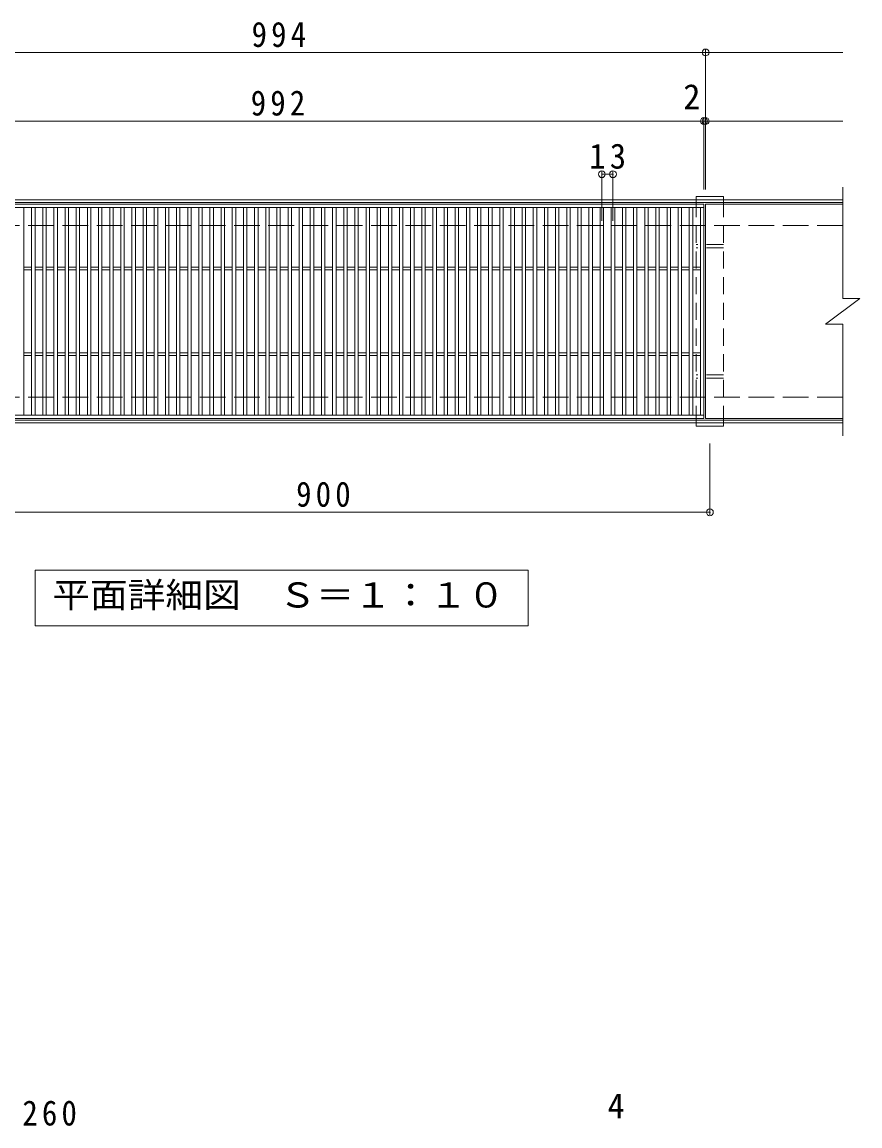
# Model space of a CAD drawing. Units: millimetres on the paper, enlarged 2 times, with parts at other scales. Extents: x -243 to 440, y -388 to 295.
# Drawn here: x -54.2 to 141.3, y 37.7 to 295.2 of the extents above; entities that cross this region are included whole.
import ezdxf
from ezdxf.enums import TextEntityAlignment as Align

# ---------------------------------------------------------------- set-up
doc = ezdxf.new("R2010")
doc.units = ezdxf.units.MM
doc.header["$LTSCALE"] = 2
doc.header["$PDMODE"] = 32
doc.header["$PDSIZE"] = 1.6
doc.linetypes.add('DASHED2', pattern=[3, 2, -1])
doc.linetypes.add('DASHED3', pattern=[4, 3, -1])
for name, color, linetype, lineweight in [('C-1', 2, 'Continuous', 9), ('C-2', 3, 'Continuous', 9), ('C-4', 7, 'Continuous', 9), ('C-5', 7, 'Continuous', 9), ('C-8', 3, 'DASHED2', 9), ('D-4', 7, 'Continuous', 9)]:
    doc.layers.add(name, color=color, linetype=linetype, lineweight=lineweight)
doc.styles.add('ＭＳ ゴシック', font='')
doc.styles.get('ＭＳ ゴシック').set_extended_font_data('MS Gothic')

msp = doc.modelspace()

# ---------------------------------------------------------------- linework, layer by layer
at = {"layer": 'C-1'}
for p, q in [((137.268, 253.707), (-123.732, 253.707)), ((137.268, 253.107), (-123.732, 253.107)), ((137.268, 202.307), (-123.732, 202.307)), ((137.268, 201.707), (-123.732, 201.707))]:
    msp.add_line(p, q, dxfattribs=at)
at = {"layer": 'C-1', "linetype": 'DASHED3'}
for p, q in [((137.268, 247.707), (-123.732, 247.707)), ((137.268, 207.707), (-123.732, 207.707))]:
    msp.add_line(p, q, dxfattribs=at)
at = {"layer": 'C-2'}
for p, q in [((137.268, 256.707), (137.268, 230.707)), ((-93.532, 252.707), (104.868, 252.707)), ((104.868, 252.707), (104.868, 202.707)), ((137.268, 252.707), (105.268, 252.707)), ((105.268, 252.707), (105.268, 202.707)), ((-93.532, 251.907), (104.868, 251.907)), ((-53.732, 203.507), (-53.732, 251.907)), ((-51.932, 203.507), (-51.932, 251.907)), ((-51.132, 203.507), (-51.132, 251.907)), ((-49.332, 203.507), (-49.332, 251.907)), ((-48.532, 203.507), (-48.532, 251.907)), ((-46.732, 203.507), (-46.732, 251.907)), ((-45.932, 203.507), (-45.932, 251.907)), ((-44.132, 203.507), (-44.132, 251.907)), ((-43.332, 203.507), (-43.332, 251.907)), ((-41.532, 203.507), (-41.532, 251.907)), ((-40.732, 203.507), (-40.732, 251.907)), ((-38.932, 203.507), (-38.932, 251.907)), ((-38.132, 203.507), (-38.132, 251.907)), ((-36.332, 203.507), (-36.332, 251.907)), ((-35.532, 203.507), (-35.532, 251.907)), ((-33.732, 203.507), (-33.732, 251.907)), ((-32.932, 203.507), (-32.932, 251.907)), ((-31.132, 203.507), (-31.132, 251.907)), ((-30.332, 203.507), (-30.332, 251.907)), ((-28.532, 203.507), (-28.532, 251.907)), ((-27.732, 203.507), (-27.732, 251.907)), ((-25.932, 203.507), (-25.932, 251.907)), ((-25.132, 203.507), (-25.132, 251.907)), ((-23.332, 203.507), (-23.332, 251.907)), ((-22.532, 203.507), (-22.532, 251.907)), ((-20.732, 203.507), (-20.732, 251.907)), ((-19.932, 203.507), (-19.932, 251.907)), ((-18.132, 203.507), (-18.132, 251.907)), ((-17.332, 203.507), (-17.332, 251.907)), ((-15.532, 203.507), (-15.532, 251.907)), ((-14.732, 203.507), (-14.732, 251.907)), ((-12.932, 203.507), (-12.932, 251.907)), ((-12.132, 203.507), (-12.132, 251.907)), ((-10.332, 203.507), (-10.332, 251.907)), ((-9.532, 203.507), (-9.532, 251.907)), ((-7.732, 203.507), (-7.732, 251.907)), ((-6.932, 203.507), (-6.932, 251.907)), ((-5.132, 203.507), (-5.132, 251.907)), ((-4.332, 203.507), (-4.332, 251.907)), ((-2.532, 203.507), (-2.532, 251.907)), ((-1.732, 203.507), (-1.732, 251.907)), ((0.068, 203.507), (0.068, 251.907)), ((0.868, 203.507), (0.868, 251.907)), ((2.668, 203.507), (2.668, 251.907)), ((3.468, 203.507), (3.468, 251.907)), ((5.268, 203.507), (5.268, 251.907)), ((6.068, 203.507), (6.068, 251.907)), ((7.868, 203.507), (7.868, 251.907)), ((8.668, 203.507), (8.668, 251.907)), ((10.468, 203.507), (10.468, 251.907)), ((11.268, 203.507), (11.268, 251.907)), ((13.068, 203.507), (13.068, 251.907)), ((13.868, 203.507), (13.868, 251.907)), ((15.668, 203.507), (15.668, 251.907)), ((16.468, 203.507), (16.468, 251.907)), ((18.268, 203.507), (18.268, 251.907)), ((19.068, 203.507), (19.068, 251.907)), ((20.868, 203.507), (20.868, 251.907)), ((21.668, 203.507), (21.668, 251.907)), ((23.468, 203.507), (23.468, 251.907)), ((24.268, 203.507), (24.268, 251.907)), ((26.068, 203.507), (26.068, 251.907)), ((26.868, 203.507), (26.868, 251.907)), ((28.668, 203.507), (28.668, 251.907)), ((29.468, 203.507), (29.468, 251.907)), ((31.268, 203.507), (31.268, 251.907)), ((32.068, 203.507), (32.068, 251.907)), ((33.868, 203.507), (33.868, 251.907)), ((34.668, 203.507), (34.668, 251.907)), ((36.468, 203.507), (36.468, 251.907)), ((37.268, 203.507), (37.268, 251.907)), ((39.068, 203.507), (39.068, 251.907)), ((39.868, 203.507), (39.868, 251.907)), ((41.668, 203.507), (41.668, 251.907)), ((42.468, 203.507), (42.468, 251.907)), ((44.268, 203.507), (44.268, 251.907)), ((45.068, 203.507), (45.068, 251.907)), ((46.868, 203.507), (46.868, 251.907)), ((47.668, 203.507), (47.668, 251.907)), ((49.468, 203.507), (49.468, 251.907)), ((50.268, 203.507), (50.268, 251.907)), ((52.068, 203.507), (52.068, 251.907)), ((52.868, 203.507), (52.868, 251.907)), ((54.668, 203.507), (54.668, 251.907)), ((55.468, 203.507), (55.468, 251.907)), ((57.268, 203.507), (57.268, 251.907)), ((58.068, 203.507), (58.068, 251.907)), ((59.868, 203.507), (59.868, 251.907)), ((60.668, 203.507), (60.668, 251.907)), ((62.468, 203.507), (62.468, 251.907)), ((63.268, 203.507), (63.268, 251.907)), ((65.068, 203.507), (65.068, 251.907)), ((65.868, 203.507), (65.868, 251.907)), ((67.668, 203.507), (67.668, 251.907)), ((68.468, 203.507), (68.468, 251.907)), ((70.268, 203.507), (70.268, 251.907)), ((71.068, 203.507), (71.068, 251.907)), ((72.868, 203.507), (72.868, 251.907)), ((73.668, 203.507), (73.668, 251.907)), ((75.468, 203.507), (75.468, 251.907)), ((76.268, 203.507), (76.268, 251.907)), ((78.068, 203.507), (78.068, 251.907)), ((78.868, 203.507), (78.868, 251.907)), ((80.668, 203.507), (80.668, 251.907)), ((81.468, 203.507), (81.468, 251.907)), ((83.268, 203.507), (83.268, 251.907)), ((84.068, 203.507), (84.068, 251.907)), ((85.868, 203.507), (85.868, 251.907)), ((86.668, 203.507), (86.668, 251.907)), ((88.468, 203.507), (88.468, 251.907)), ((89.268, 203.507), (89.268, 251.907)), ((91.068, 203.507), (91.068, 251.907)), ((91.868, 203.507), (91.868, 251.907)), ((93.668, 203.507), (93.668, 251.907)), ((94.468, 203.507), (94.468, 251.907)), ((96.268, 203.507), (96.268, 251.907)), ((97.068, 203.507), (97.068, 251.907)), ((98.868, 203.507), (98.868, 251.907)), ((99.668, 203.507), (99.668, 251.907)), ((101.468, 203.507), (101.468, 251.907)), ((102.268, 203.507), (102.268, 251.907)), ((104.068, 203.507), (104.068, 251.907)), ((-53.732, 238.007), (-51.932, 238.007)), ((-53.732, 237.407), (-51.932, 237.407)), ((-51.132, 238.007), (-49.332, 238.007)), ((-51.132, 237.407), (-49.332, 237.407)), ((-48.532, 238.007), (-46.732, 238.007)), ((-48.532, 237.407), (-46.732, 237.407)), ((-45.932, 238.007), (-44.132, 238.007)), ((-45.932, 237.407), (-44.132, 237.407)), ((-43.332, 238.007), (-41.532, 238.007)), ((-43.332, 237.407), (-41.532, 237.407)), ((-40.732, 238.007), (-38.932, 238.007)), ((-40.732, 237.407), (-38.932, 237.407)), ((-38.132, 238.007), (-36.332, 238.007)), ((-38.132, 237.407), (-36.332, 237.407)), ((-35.532, 238.007), (-33.732, 238.007)), ((-35.532, 237.407), (-33.732, 237.407)), ((-32.932, 238.007), (-31.132, 238.007)), ((-32.932, 237.407), (-31.132, 237.407)), ((-30.332, 238.007), (-28.532, 238.007)), ((-30.332, 237.407), (-28.532, 237.407)), ((-27.732, 238.007), (-25.932, 238.007)), ((-27.732, 237.407), (-25.932, 237.407)), ((-25.132, 238.007), (-23.332, 238.007)), ((-25.132, 237.407), (-23.332, 237.407)), ((-22.532, 238.007), (-20.732, 238.007)), ((-22.532, 237.407), (-20.732, 237.407)), ((-19.932, 238.007), (-18.132, 238.007)), ((-19.932, 237.407), (-18.132, 237.407)), ((-17.332, 238.007), (-15.532, 238.007)), ((-17.332, 237.407), (-15.532, 237.407)), ((-14.732, 238.007), (-12.932, 238.007)), ((-14.732, 237.407), (-12.932, 237.407)), ((-12.132, 238.007), (-10.332, 238.007)), ((-12.132, 237.407), (-10.332, 237.407)), ((-9.532, 238.007), (-7.732, 238.007)), ((-9.532, 237.407), (-7.732, 237.407)), ((-6.932, 238.007), (-5.132, 238.007)), ((-6.932, 237.407), (-5.132, 237.407)), ((-4.332, 238.007), (-2.532, 238.007)), ((-4.332, 237.407), (-2.532, 237.407)), ((-1.732, 238.007), (0.068, 238.007)), ((-1.732, 237.407), (0.068, 237.407)), ((0.868, 238.007), (2.668, 238.007)), ((0.868, 237.407), (2.668, 237.407)), ((3.468, 238.007), (5.268, 238.007)), ((3.468, 237.407), (5.268, 237.407)), ((6.068, 238.007), (7.868, 238.007)), ((6.068, 237.407), (7.868, 237.407)), ((8.668, 238.007), (10.468, 238.007)), ((8.668, 237.407), (10.468, 237.407)), ((11.268, 238.007), (13.068, 238.007)), ((11.268, 237.407), (13.068, 237.407)), ((13.868, 238.007), (15.668, 238.007)), ((13.868, 237.407), (15.668, 237.407)), ((16.468, 238.007), (18.268, 238.007)), ((16.468, 237.407), (18.268, 237.407)), ((19.068, 238.007), (20.868, 238.007)), ((19.068, 237.407), (20.868, 237.407)), ((21.668, 238.007), (23.468, 238.007)), ((21.668, 237.407), (23.468, 237.407)), ((24.268, 238.007), (26.068, 238.007)), ((24.268, 237.407), (26.068, 237.407)), ((26.868, 238.007), (28.668, 238.007)), ((26.868, 237.407), (28.668, 237.407)), ((29.468, 238.007), (31.268, 238.007)), ((29.468, 237.407), (31.268, 237.407)), ((32.068, 238.007), (33.868, 238.007)), ((32.068, 237.407), (33.868, 237.407)), ((34.668, 238.007), (36.468, 238.007)), ((34.668, 237.407), (36.468, 237.407)), ((37.268, 238.007), (39.068, 238.007)), ((37.268, 237.407), (39.068, 237.407)), ((39.868, 238.007), (41.668, 238.007)), ((39.868, 237.407), (41.668, 237.407)), ((42.468, 238.007), (44.268, 238.007)), ((42.468, 237.407), (44.268, 237.407)), ((45.068, 238.007), (46.868, 238.007)), ((45.068, 237.407), (46.868, 237.407)), ((47.668, 238.007), (49.468, 238.007)), ((47.668, 237.407), (49.468, 237.407)), ((50.268, 238.007), (52.068, 238.007)), ((50.268, 237.407), (52.068, 237.407)), ((52.868, 238.007), (54.668, 238.007)), ((52.868, 237.407), (54.668, 237.407)), ((55.468, 238.007), (57.268, 238.007)), ((55.468, 237.407), (57.268, 237.407)), ((58.068, 238.007), (59.868, 238.007)), ((58.068, 237.407), (59.868, 237.407)), ((60.668, 238.007), (62.468, 238.007)), ((60.668, 237.407), (62.468, 237.407)), ((63.268, 238.007), (65.068, 238.007)), ((63.268, 237.407), (65.068, 237.407)), ((65.868, 238.007), (67.668, 238.007)), ((65.868, 237.407), (67.668, 237.407)), ((68.468, 238.007), (70.268, 238.007)), ((68.468, 237.407), (70.268, 237.407)), ((71.068, 238.007), (72.868, 238.007)), ((71.068, 237.407), (72.868, 237.407)), ((73.668, 238.007), (75.468, 238.007)), ((73.668, 237.407), (75.468, 237.407)), ((76.268, 238.007), (78.068, 238.007)), ((76.268, 237.407), (78.068, 237.407)), ((78.868, 238.007), (80.668, 238.007)), ((78.868, 237.407), (80.668, 237.407)), ((81.468, 238.007), (83.268, 238.007)), ((81.468, 237.407), (83.268, 237.407)), ((84.068, 238.007), (85.868, 238.007)), ((84.068, 237.407), (85.868, 237.407)), ((86.668, 238.007), (88.468, 238.007)), ((86.668, 237.407), (88.468, 237.407)), ((89.268, 238.007), (91.068, 238.007)), ((89.268, 237.407), (91.068, 237.407)), ((91.868, 238.007), (93.668, 238.007)), ((91.868, 237.407), (93.668, 237.407)), ((94.468, 238.007), (96.268, 238.007)), ((94.468, 237.407), (96.268, 237.407)), ((97.068, 238.007), (98.868, 238.007)), ((97.068, 237.407), (98.868, 237.407)), ((99.668, 238.007), (101.468, 238.007)), ((99.668, 237.407), (101.468, 237.407)), ((102.268, 238.007), (104.068, 238.007)), ((102.268, 237.407), (104.068, 237.407)), ((133.268, 224.707), (141.268, 230.707)), ((137.268, 230.707), (141.268, 230.707)), ((133.268, 224.707), (137.268, 224.707)), ((137.268, 224.707), (137.268, 198.707)), ((-53.732, 218.007), (-51.932, 218.007)), ((-53.732, 217.407), (-51.932, 217.407)), ((-51.132, 218.007), (-49.332, 218.007)), ((-51.132, 217.407), (-49.332, 217.407)), ((-48.532, 218.007), (-46.732, 218.007)), ((-48.532, 217.407), (-46.732, 217.407)), ((-45.932, 218.007), (-44.132, 218.007)), ((-45.932, 217.407), (-44.132, 217.407)), ((-43.332, 218.007), (-41.532, 218.007)), ((-43.332, 217.407), (-41.532, 217.407)), ((-40.732, 218.007), (-38.932, 218.007)), ((-40.732, 217.407), (-38.932, 217.407)), ((-38.132, 218.007), (-36.332, 218.007)), ((-38.132, 217.407), (-36.332, 217.407)), ((-35.532, 218.007), (-33.732, 218.007)), ((-35.532, 217.407), (-33.732, 217.407)), ((-32.932, 218.007), (-31.132, 218.007)), ((-32.932, 217.407), (-31.132, 217.407)), ((-30.332, 218.007), (-28.532, 218.007)), ((-30.332, 217.407), (-28.532, 217.407)), ((-27.732, 218.007), (-25.932, 218.007)), ((-27.732, 217.407), (-25.932, 217.407)), ((-25.132, 218.007), (-23.332, 218.007)), ((-25.132, 217.407), (-23.332, 217.407)), ((-22.532, 218.007), (-20.732, 218.007)), ((-22.532, 217.407), (-20.732, 217.407)), ((-19.932, 218.007), (-18.132, 218.007)), ((-19.932, 217.407), (-18.132, 217.407)), ((-17.332, 218.007), (-15.532, 218.007)), ((-17.332, 217.407), (-15.532, 217.407)), ((-14.732, 218.007), (-12.932, 218.007)), ((-14.732, 217.407), (-12.932, 217.407)), ((-12.132, 218.007), (-10.332, 218.007)), ((-12.132, 217.407), (-10.332, 217.407)), ((-9.532, 218.007), (-7.732, 218.007)), ((-9.532, 217.407), (-7.732, 217.407)), ((-6.932, 218.007), (-5.132, 218.007)), ((-6.932, 217.407), (-5.132, 217.407)), ((-4.332, 218.007), (-2.532, 218.007)), ((-4.332, 217.407), (-2.532, 217.407)), ((-1.732, 218.007), (0.068, 218.007)), ((-1.732, 217.407), (0.068, 217.407)), ((0.868, 218.007), (2.668, 218.007)), ((0.868, 217.407), (2.668, 217.407)), ((3.468, 218.007), (5.268, 218.007)), ((3.468, 217.407), (5.268, 217.407)), ((6.068, 218.007), (7.868, 218.007)), ((6.068, 217.407), (7.868, 217.407)), ((8.668, 218.007), (10.468, 218.007)), ((8.668, 217.407), (10.468, 217.407)), ((11.268, 218.007), (13.068, 218.007)), ((11.268, 217.407), (13.068, 217.407)), ((13.868, 218.007), (15.668, 218.007)), ((13.868, 217.407), (15.668, 217.407)), ((16.468, 218.007), (18.268, 218.007)), ((16.468, 217.407), (18.268, 217.407)), ((19.068, 218.007), (20.868, 218.007)), ((19.068, 217.407), (20.868, 217.407)), ((21.668, 218.007), (23.468, 218.007)), ((21.668, 217.407), (23.468, 217.407)), ((24.268, 218.007), (26.068, 218.007)), ((24.268, 217.407), (26.068, 217.407)), ((26.868, 218.007), (28.668, 218.007)), ((26.868, 217.407), (28.668, 217.407)), ((29.468, 218.007), (31.268, 218.007)), ((29.468, 217.407), (31.268, 217.407)), ((32.068, 218.007), (33.868, 218.007)), ((32.068, 217.407), (33.868, 217.407)), ((34.668, 218.007), (36.468, 218.007)), ((34.668, 217.407), (36.468, 217.407)), ((37.268, 218.007), (39.068, 218.007)), ((37.268, 217.407), (39.068, 217.407)), ((39.868, 218.007), (41.668, 218.007)), ((39.868, 217.407), (41.668, 217.407)), ((42.468, 218.007), (44.268, 218.007)), ((42.468, 217.407), (44.268, 217.407)), ((45.068, 218.007), (46.868, 218.007)), ((45.068, 217.407), (46.868, 217.407)), ((47.668, 218.007), (49.468, 218.007)), ((47.668, 217.407), (49.468, 217.407)), ((50.268, 218.007), (52.068, 218.007)), ((50.268, 217.407), (52.068, 217.407)), ((52.868, 218.007), (54.668, 218.007)), ((52.868, 217.407), (54.668, 217.407)), ((55.468, 218.007), (57.268, 218.007)), ((55.468, 217.407), (57.268, 217.407)), ((58.068, 218.007), (59.868, 218.007)), ((58.068, 217.407), (59.868, 217.407)), ((60.668, 218.007), (62.468, 218.007)), ((60.668, 217.407), (62.468, 217.407)), ((63.268, 218.007), (65.068, 218.007)), ((63.268, 217.407), (65.068, 217.407)), ((65.868, 218.007), (67.668, 218.007)), ((65.868, 217.407), (67.668, 217.407)), ((68.468, 218.007), (70.268, 218.007)), ((68.468, 217.407), (70.268, 217.407)), ((71.068, 218.007), (72.868, 218.007)), ((71.068, 217.407), (72.868, 217.407)), ((73.668, 218.007), (75.468, 218.007)), ((73.668, 217.407), (75.468, 217.407)), ((76.268, 218.007), (78.068, 218.007)), ((76.268, 217.407), (78.068, 217.407)), ((78.868, 218.007), (80.668, 218.007)), ((78.868, 217.407), (80.668, 217.407)), ((81.468, 218.007), (83.268, 218.007)), ((81.468, 217.407), (83.268, 217.407)), ((84.068, 218.007), (85.868, 218.007)), ((84.068, 217.407), (85.868, 217.407)), ((86.668, 218.007), (88.468, 218.007)), ((86.668, 217.407), (88.468, 217.407)), ((89.268, 218.007), (91.068, 218.007)), ((89.268, 217.407), (91.068, 217.407)), ((91.868, 218.007), (93.668, 218.007)), ((91.868, 217.407), (93.668, 217.407)), ((94.468, 218.007), (96.268, 218.007)), ((94.468, 217.407), (96.268, 217.407)), ((97.068, 218.007), (98.868, 218.007)), ((97.068, 217.407), (98.868, 217.407)), ((99.668, 218.007), (101.468, 218.007)), ((99.668, 217.407), (101.468, 217.407)), ((102.268, 218.007), (104.068, 218.007)), ((102.268, 217.407), (104.068, 217.407)), ((104.868, 203.507), (-93.532, 203.507)), ((104.868, 202.707), (-93.532, 202.707)), ((137.268, 202.707), (105.268, 202.707))]:
    msp.add_line(p, q, dxfattribs=at)
at = {"layer": 'C-4'}
for p, q in [((105.268, 256.107), (105.268, 288.707)), ((-123.732, 288.107), (137.268, 288.107)), ((-123.732, 272.107), (137.268, 272.107)), ((104.868, 256.107), (104.868, 272.707)), ((81.068, 260.307), (81.068, 248.817)), ((83.668, 260.307), (83.668, 248.817)), ((81.068, 259.707), (83.668, 259.707)), ((106.268, 180.244), (106.268, 196.907)), ((-73.732, 180.844), (106.268, 180.844))]:
    msp.add_line(p, q, dxfattribs=at)
for p in [(105.268, 288.107), (104.868, 272.107), (105.268, 272.107), (81.068, 259.707), (83.668, 259.707), (106.268, 180.844)]:
    msp.add_point(p, dxfattribs=at)
at = {"layer": 'C-5'}
msp.add_lwpolyline([(-51.132, 154.364), (-51.132, 167.364), (63.868, 167.364), (63.868, 154.364)], close=True, dxfattribs=at)
at = {"layer": 'C-8', "linetype": 'Continuous'}
for p, q in [((109.468, 254.507), (103.068, 254.507)), ((103.068, 253.707), (103.068, 254.507)), ((109.468, 253.707), (103.068, 253.707)), ((109.468, 253.707), (109.468, 254.507)), ((103.068, 201.707), (103.068, 200.907)), ((109.468, 201.707), (103.068, 201.707)), ((109.468, 200.907), (103.068, 200.907)), ((109.468, 201.707), (109.468, 200.907))]:
    msp.add_line(p, q, dxfattribs=at)
at = {"layer": 'C-8'}
for p, q in [((103.068, 253.707), (103.068, 247.707)), ((109.468, 253.707), (109.468, 247.707)), ((103.068, 207.707), (103.068, 247.707)), ((109.468, 207.707), (109.468, 247.707)), ((109.468, 243.307), (103.068, 243.307)), ((109.468, 242.507), (103.068, 242.507)), ((109.468, 212.907), (103.068, 212.907)), ((109.468, 212.107), (103.068, 212.107)), ((103.068, 201.707), (103.068, 207.707)), ((109.468, 201.707), (109.468, 207.707))]:
    msp.add_line(p, q, dxfattribs=at)

# ---------------------------------------------------------------- texts
at = {"layer": 'C-4', "color": 2, "style": 'ＭＳ ゴシック'}
msp.add_text('2', height=5.865, dxfattribs=at).set_placement((100.075, 273.107), align=Align.BOTTOM_LEFT)
at = {"layer": 'C-4', "color": 2, "char_height": 5.865, "attachment_point": 7, "style": 'ＭＳ ゴシック'}
for s, insert in [('\\T1.27;\\W0.9;994', (-0.632, 289.307)), ('\\T1.27;\\W0.9;992', (-0.832, 273.307)), ('\\T1.27;\\W0.95;13', (78.118, 260.907)), ('\\T1.27;\\W0.9;900', (9.768, 182.044))]:
    msp.add_mtext(s, dxfattribs=dict(at, insert=insert))
at = {"layer": 'C-5', "color": 2, "style": 'ＭＳ ゴシック', "width": 1.1}
msp.add_text('平面詳細図\u3000Ｓ＝１：１０', height=5.865, dxfattribs=at).set_placement((-47.132, 156.864), align=Align.BOTTOM_LEFT)
at = {"layer": 'D-4', "color": 2, "style": 'ＭＳ ゴシック'}
msp.add_text('4', height=5.865, dxfattribs=at).set_placement((82.402, 37.691), align=Align.BOTTOM_LEFT)
at = {"layer": 'D-4', "color": 2, "insert": (-54.098, 37.691), "char_height": 5.865, "attachment_point": 7, "style": 'ＭＳ ゴシック'}
msp.add_mtext('\\T1.27;\\W0.9;260', dxfattribs=at)

doc.saveas('drawing.dxf')
